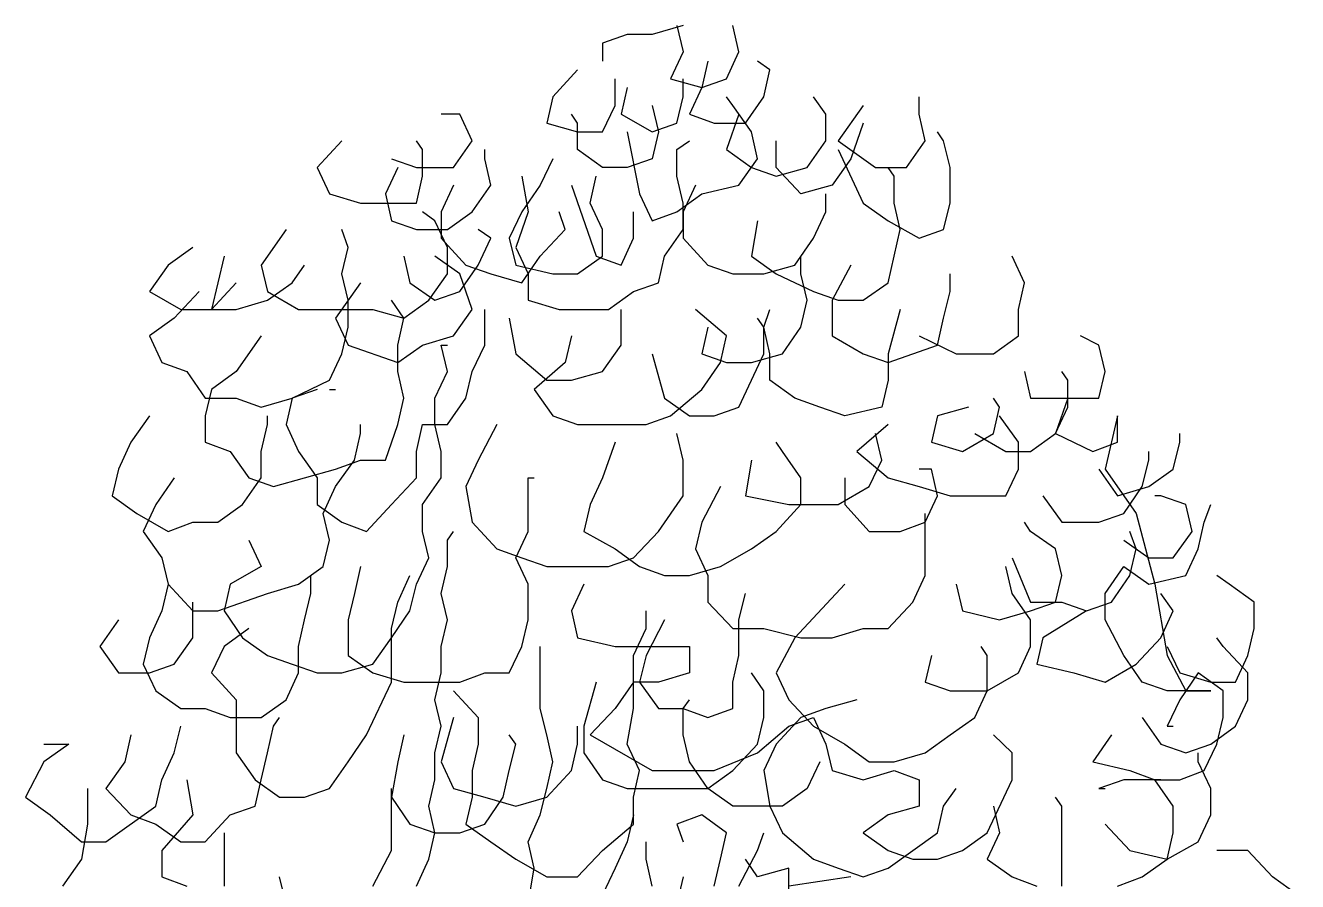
# Model space of a CAD drawing. Extents: x -5.4 to 5, y -0.1 to 16.9.
# Drawn here: x -4.69 to 4.47, y 10.75 to 16.92 of the extents above; entities that cross this region are included whole.
import ezdxf

# ---------------------------------------------------------------- set-up
doc = ezdxf.new("R2010")
doc.units = 0
doc.layers.get('0').update_dxf_attribs({"linetype": 'CONTINUOUS'})

msp = doc.modelspace()

# ---------------------------------------------------------------- linework, layer by layer
for p, q in [((0.0434, 16.9169), (-0.1796, 16.851)), ((-0.0002, 16.9169), (0.0434, 16.7264)), ((0.4459, 16.7264), (0.4023, 16.9169)), ((-0.3591, 16.851), (-0.536, 16.7887)), ((-0.536, 16.7887), (-0.536, 16.6605)), ((-0.1796, 16.851), (-0.3591, 16.851)), ((0.0434, 16.7264), (-0.0463, 16.5322)), ((0.3562, 16.5322), (0.4459, 16.7264)), ((-0.7154, 16.5982), (-0.8949, 16.404)), ((0.2228, 16.6605), (0.1793, 16.47)), ((0.6689, 16.5982), (0.5792, 16.6605)), ((0.6253, 16.404), (0.6689, 16.5982)), ((-0.4463, 16.3417), (-0.4463, 16.5322)), ((-0.0463, 16.5322), (0.1793, 16.47)), ((0.0434, 16.404), (0.0434, 16.5322)), ((0.1793, 16.47), (0.3562, 16.5322)), ((-0.8949, 16.404), (-0.9385, 16.2135)), ((-0.3591, 16.47), (-0.4027, 16.2795)), ((-0.0002, 16.2135), (0.0434, 16.404)), ((0.1793, 16.47), (0.0895, 16.2795)), ((0.4023, 16.3417), (0.3562, 16.404)), ((0.492, 16.2135), (0.6253, 16.404)), ((1.0714, 16.2795), (0.9817, 16.404)), ((1.7431, 16.2795), (1.7431, 16.404)), ((-0.536, 16.1512), (-0.4463, 16.3417)), ((-0.1796, 16.3417), (-0.1335, 16.1512)), ((0.5356, 16.1512), (0.4023, 16.3417)), ((1.3406, 16.3417), (1.1611, 16.0853)), ((-1.564, 16.2795), (-1.6973, 16.2795)), ((-1.4743, 16.0853), (-1.564, 16.2795)), ((-0.9385, 16.2135), (-0.7154, 16.1512)), ((-0.7154, 16.2135), (-0.759, 16.2795)), ((-0.7154, 16.023), (-0.7154, 16.2135)), ((-0.4027, 16.2795), (-0.1796, 16.1512)), ((-0.1796, 16.1512), (-0.0002, 16.2135)), ((0.0895, 16.2795), (0.2664, 16.2135)), ((0.2664, 16.2135), (0.492, 16.2135)), ((0.4459, 16.2795), (0.3562, 16.023)), ((1.0714, 16.0853), (1.0714, 16.2795)), ((1.3406, 16.2135), (1.2509, 15.9571)), ((1.7867, 16.0853), (1.7431, 16.2795)), ((-0.7154, 16.1512), (-0.536, 16.1512)), ((-0.3591, 16.1512), (-0.2694, 15.7043)), ((-0.1335, 16.1512), (-0.1796, 15.9571)), ((0.5792, 15.9571), (0.5356, 16.1512)), ((1.92, 16.0853), (1.8764, 16.1512)), ((-2.4126, 16.0853), (-2.592, 15.8948)), ((-1.8332, 16.023), (-1.8768, 16.0853)), ((-1.6102, 15.8948), (-1.4743, 16.0853)), ((-0.0002, 16.023), (0.0895, 16.0853)), ((0.7151, 15.8948), (0.7151, 16.0853)), ((0.9381, 15.8948), (1.0714, 16.0853)), ((1.1611, 16.0853), (1.4303, 15.8948)), ((1.6534, 15.8948), (1.7867, 16.0853)), ((1.9661, 15.8948), (1.92, 16.0853)), ((-2.0562, 15.9571), (-1.8768, 15.8948)), ((-1.8332, 15.8325), (-1.8332, 16.023)), ((-1.3846, 15.9571), (-1.3846, 16.023)), ((-1.341, 15.7666), (-1.3846, 15.9571)), ((-0.8949, 15.9571), (-0.9846, 15.7666)), ((-0.536, 15.8948), (-0.7154, 16.023)), ((-0.1796, 15.9571), (-0.3591, 15.8948)), ((-0.0002, 15.8325), (-0.0002, 16.023)), ((0.3562, 16.023), (0.5356, 15.8948)), ((0.4459, 15.7666), (0.5792, 15.9571)), ((1.2509, 15.9571), (1.1176, 15.7666)), ((1.1611, 16.023), (1.3406, 15.6383)), ((-2.592, 15.8948), (-2.5023, 15.7043)), ((-2.0101, 15.8948), (-2.0998, 15.7043)), ((-1.8768, 15.8948), (-1.6102, 15.8948)), ((-0.3591, 15.8948), (-0.536, 15.8948)), ((0.5356, 15.8948), (0.7151, 15.8325)), ((0.7151, 15.8325), (0.9381, 15.8948)), ((0.892, 15.7043), (0.7151, 15.8948)), ((1.4303, 15.8948), (1.6534, 15.8948)), ((1.5636, 15.8325), (1.52, 15.8948)), ((1.9661, 15.6383), (1.9661, 15.8948)), ((-1.8768, 15.6383), (-1.8332, 15.8325)), ((-1.6102, 15.7666), (-1.6973, 15.576)), ((-1.4743, 15.576), (-1.341, 15.7666)), ((-1.1179, 15.8325), (-1.0718, 15.576)), ((-0.9846, 15.7666), (-1.1179, 15.576)), ((-0.759, 15.7666), (-0.5821, 15.2573)), ((-0.6257, 15.6383), (-0.5821, 15.8325)), ((0.0434, 15.6383), (-0.0002, 15.8325)), ((0.1331, 15.7666), (0.0434, 15.576)), ((0.1793, 15.7043), (0.4459, 15.7666)), ((1.1176, 15.7666), (0.892, 15.7043)), ((1.5636, 15.6383), (1.5636, 15.8325)), ((-2.5023, 15.7043), (-2.2793, 15.6383)), ((-2.0998, 15.7043), (-2.0562, 15.5101)), ((-0.2694, 15.7043), (-0.1796, 15.5101)), ((-0.0002, 15.576), (0.1793, 15.7043)), ((1.0714, 15.576), (1.0714, 15.7043)), ((-2.2793, 15.6383), (-1.8768, 15.6383)), ((-1.7435, 15.5101), (-1.8332, 15.576)), ((-1.6973, 15.576), (-1.6973, 15.3855)), ((-1.6537, 15.4478), (-1.4743, 15.576)), ((-1.1179, 15.576), (-1.2077, 15.3855)), ((-1.0718, 15.576), (-1.1615, 15.3196)), ((-0.8052, 15.4478), (-0.8488, 15.576)), ((-0.536, 15.4478), (-0.6257, 15.6383)), ((-0.313, 15.3855), (-0.313, 15.576)), ((-0.1796, 15.5101), (-0.0002, 15.576)), ((0.0434, 15.4478), (0.0434, 15.6383)), ((0.0434, 15.576), (0.0434, 15.3855)), ((0.9817, 15.3855), (1.0714, 15.576)), ((1.3406, 15.6383), (1.52, 15.5101)), ((1.6072, 15.4478), (1.5636, 15.6383)), ((1.92, 15.4478), (1.9661, 15.6383)), ((-2.0562, 15.5101), (-1.8768, 15.4478)), ((-1.6537, 15.3196), (-1.7435, 15.5101)), ((0.5792, 15.5101), (0.5356, 15.2573)), ((1.52, 15.5101), (1.7431, 15.3855)), ((-2.8151, 15.4478), (-2.9945, 15.1914)), ((-2.369, 15.3196), (-2.4126, 15.4478)), ((-1.8768, 15.4478), (-1.6537, 15.4478)), ((-1.341, 15.3855), (-1.4307, 15.4478)), ((-0.9846, 15.2573), (-0.8052, 15.4478)), ((-0.536, 15.2573), (-0.536, 15.4478)), ((-0.0899, 15.2573), (0.0434, 15.4478)), ((1.5636, 15.2573), (1.6072, 15.4478)), ((1.7431, 15.3855), (1.92, 15.4478)), ((-3.4867, 15.3196), (-3.6636, 15.1914)), ((-2.4126, 15.1291), (-2.369, 15.3196)), ((-1.6973, 15.3855), (-1.5204, 15.1914)), ((-1.6537, 15.1291), (-1.6537, 15.3196)), ((-1.4307, 15.1914), (-1.341, 15.3855)), ((-1.2077, 15.3855), (-1.1615, 15.1914)), ((-1.1615, 15.3196), (-1.0718, 15.1291)), ((-0.4027, 15.1914), (-0.313, 15.3855)), ((0.0434, 15.3855), (0.2228, 15.1914)), ((0.8484, 15.1914), (0.9817, 15.3855)), ((-3.2611, 15.2573), (-3.3073, 15.0631)), ((-1.9665, 15.2573), (-1.9229, 15.0631)), ((-1.564, 15.1291), (-1.7435, 15.2573)), ((-1.1179, 15.0631), (-0.9846, 15.2573)), ((-0.7154, 15.1291), (-0.536, 15.2573)), ((-0.5821, 15.2573), (-0.4027, 15.1914)), ((-0.1335, 15.0631), (-0.0899, 15.2573)), ((0.5356, 15.2573), (0.7151, 15.1291)), ((0.892, 15.1291), (0.892, 15.2573)), ((1.52, 15.0631), (1.5636, 15.2573)), ((2.5019, 15.0631), (2.4122, 15.2573)), ((-3.6636, 15.1914), (-3.7995, 15.0009)), ((-2.9945, 15.1914), (-2.9484, 15.0009)), ((-2.7715, 15.0631), (-2.6817, 15.1914)), ((-2.369, 14.9386), (-2.4126, 15.1291)), ((-1.787, 14.9386), (-1.6537, 15.1291)), ((-1.564, 15.0009), (-1.4307, 15.1914)), ((-1.4743, 14.8726), (-1.564, 15.1291)), ((-1.5204, 15.1914), (-1.341, 15.1291)), ((-1.341, 15.1291), (-1.1179, 15.0631)), ((-1.1615, 15.1914), (-0.8949, 15.1291)), ((-1.0718, 15.1291), (-1.0718, 14.9386)), ((-0.8949, 15.1291), (-0.7154, 15.1291)), ((0.2228, 15.1914), (0.4023, 15.1291)), ((0.4023, 15.1291), (0.6253, 15.1291)), ((0.6253, 15.1291), (0.8484, 15.1914)), ((0.7151, 15.1291), (0.9817, 15.0009)), ((0.9381, 14.9386), (0.892, 15.1291)), ((1.2509, 15.1914), (1.1176, 14.9386)), ((1.9661, 15.0009), (1.9661, 15.1291)), ((-3.3073, 15.0631), (-3.3509, 14.8726)), ((-3.3509, 14.8726), (-3.174, 15.0631)), ((-2.9484, 14.9386), (-2.7715, 15.0631)), ((-2.2793, 15.0631), (-2.4587, 14.8104)), ((-1.9229, 15.0631), (-1.7435, 14.9386)), ((-0.313, 15.0009), (-0.1335, 15.0631)), ((1.3406, 14.9386), (1.52, 15.0631)), ((2.4583, 14.8726), (2.5019, 15.0631)), ((-3.7995, 15.0009), (-3.5739, 14.8726)), ((-3.4406, 15.0009), (-3.62, 14.8104)), ((-3.174, 14.8726), (-2.9484, 14.9386)), ((-2.9484, 15.0009), (-2.7253, 14.8726)), ((-2.369, 14.7444), (-2.369, 14.9386)), ((-1.9665, 14.8104), (-2.0562, 14.9386)), ((-1.9665, 14.8104), (-1.787, 14.9386)), ((-1.7435, 14.9386), (-1.564, 15.0009)), ((-1.0718, 14.9386), (-0.8488, 14.8726)), ((-0.4924, 14.8726), (-0.313, 15.0009)), ((0.892, 14.7444), (0.9381, 14.9386)), ((0.9817, 15.0009), (1.1611, 14.9386)), ((1.1176, 14.9386), (1.1176, 14.6821)), ((1.1611, 14.9386), (1.3406, 14.9386)), ((1.92, 14.8104), (1.9661, 15.0009)), ((-3.5739, 14.8726), (-3.3509, 14.8726)), ((-3.3509, 14.8726), (-3.174, 14.8726)), ((-2.7253, 14.8726), (-2.1895, 14.8726)), ((-2.1895, 14.8726), (-1.9665, 14.8104)), ((-1.6102, 14.6821), (-1.4743, 14.8726)), ((-1.3846, 14.6162), (-1.3846, 14.8726)), ((-0.8488, 14.8726), (-0.4924, 14.8726)), ((-0.4027, 14.6162), (-0.4027, 14.8726)), ((0.3562, 14.6821), (0.1331, 14.8726)), ((0.6253, 14.7444), (0.6689, 14.8726)), ((1.6072, 14.8726), (1.52, 14.5539)), ((2.4583, 14.6821), (2.4583, 14.8726)), ((-3.62, 14.8104), (-3.7995, 14.6821)), ((-2.4587, 14.8104), (-2.369, 14.6162)), ((-2.0101, 14.6162), (-1.9665, 14.8104)), ((-1.2077, 14.8104), (-1.1615, 14.5539)), ((0.6253, 14.7444), (0.5792, 14.8104)), ((1.8764, 14.6162), (1.92, 14.8104)), ((-3.7995, 14.6821), (-3.7098, 14.4916)), ((-2.9945, 14.6821), (-3.174, 14.4257)), ((-2.4126, 14.5539), (-2.369, 14.7444)), ((-1.8332, 14.6162), (-1.6102, 14.6821)), ((-0.759, 14.6821), (-0.8052, 14.4916)), ((0.2228, 14.7444), (0.1793, 14.5539)), ((0.3126, 14.4916), (0.3562, 14.6821)), ((0.6253, 14.5539), (0.6253, 14.7444)), ((0.6689, 14.5539), (0.6253, 14.7444)), ((0.7586, 14.5539), (0.892, 14.7444)), ((1.1176, 14.6821), (1.3406, 14.5539)), ((1.7431, 14.6821), (2.0097, 14.5539)), ((2.2789, 14.5539), (2.4583, 14.6821)), ((3.0377, 14.6162), (2.9044, 14.6821)), ((-2.369, 14.6162), (-2.0101, 14.4916)), ((-2.0101, 14.4916), (-1.8332, 14.6162)), ((-2.0101, 14.4257), (-2.0101, 14.6162)), ((-1.6973, 14.6162), (-1.6537, 14.6162)), ((-1.6537, 14.4257), (-1.6973, 14.6162)), ((-1.4743, 14.4257), (-1.3846, 14.6162)), ((-0.536, 14.4257), (-0.4027, 14.6162)), ((1.6969, 14.5539), (1.8764, 14.6162)), ((3.0839, 14.4257), (3.0377, 14.6162)), ((-3.7098, 14.4916), (-3.5303, 14.4257)), ((-2.5023, 14.3634), (-2.4126, 14.5539)), ((-1.1615, 14.5539), (-0.9385, 14.3634)), ((-0.8052, 14.4916), (-1.0282, 14.2975)), ((-0.1796, 14.5539), (-0.0899, 14.2352)), ((0.1793, 14.5539), (0.3562, 14.4916)), ((0.1793, 14.2975), (0.3126, 14.4916)), ((0.3562, 14.4916), (0.5356, 14.4916)), ((0.5356, 14.3634), (0.6253, 14.5539)), ((0.5356, 14.4916), (0.7586, 14.5539)), ((0.6689, 14.3634), (0.6689, 14.5539)), ((1.3406, 14.5539), (1.52, 14.4916)), ((1.52, 14.5539), (1.52, 14.3634)), ((1.52, 14.4916), (1.6969, 14.5539)), ((2.0097, 14.5539), (2.2789, 14.5539)), ((-3.5303, 14.4257), (-3.397, 14.2352)), ((-3.174, 14.4257), (-3.3509, 14.2975)), ((-1.9665, 14.2352), (-2.0101, 14.4257)), ((-1.7435, 14.2352), (-1.6537, 14.4257)), ((-1.5204, 14.2352), (-1.4743, 14.4257)), ((-0.759, 14.3634), (-0.536, 14.4257)), ((2.5019, 14.4257), (2.5455, 14.2352)), ((2.8147, 14.3634), (2.7711, 14.4257)), ((3.0377, 14.2352), (3.0839, 14.4257)), ((-3.3509, 14.2975), (-3.397, 14.107)), ((-2.7715, 14.2352), (-2.5023, 14.3634)), ((-2.592, 14.2975), (-2.7715, 14.2352)), ((-2.5023, 14.2975), (-2.4587, 14.2975)), ((-1.0282, 14.2975), (-0.8949, 14.107)), ((-0.9385, 14.3634), (-0.759, 14.3634)), ((-0.0463, 14.107), (0.1793, 14.2975)), ((0.4459, 14.1692), (0.5356, 14.3634)), ((0.8484, 14.2352), (0.6689, 14.3634)), ((1.52, 14.3634), (1.4739, 14.1692)), ((2.8147, 14.1692), (2.8147, 14.3634)), ((-3.397, 14.2352), (-3.174, 14.2352)), ((-3.174, 14.2352), (-2.9945, 14.1692)), ((-2.9945, 14.1692), (-2.7715, 14.2352)), ((-2.7715, 14.2352), (-2.8151, 14.0447)), ((-2.0101, 14.0447), (-1.9665, 14.2352)), ((-1.7435, 14.0447), (-1.7435, 14.2352)), ((-1.6537, 14.0447), (-1.5204, 14.2352)), ((-0.0899, 14.2352), (0.0895, 14.107)), ((1.0278, 14.1692), (0.8484, 14.2352)), ((2.3225, 14.1692), (2.2789, 14.2352)), ((2.5455, 14.2352), (3.0377, 14.2352)), ((2.8147, 14.2352), (2.725, 13.9787)), ((-3.7995, 14.107), (-3.9328, 13.9164)), ((-3.397, 14.107), (-3.397, 13.9164)), ((-2.9484, 14.0447), (-2.9484, 14.107)), ((-0.8949, 14.107), (-0.7154, 14.0447)), ((-0.2232, 14.0447), (-0.0463, 14.107)), ((0.0895, 14.107), (0.2664, 14.107)), ((0.2664, 14.107), (0.4459, 14.1692)), ((1.2073, 14.107), (1.0278, 14.1692)), ((1.4739, 14.1692), (1.2073, 14.107)), ((1.8764, 14.107), (1.8328, 13.9164)), ((2.0994, 14.1692), (1.8764, 14.107)), ((2.2789, 13.9787), (2.3225, 14.1692)), ((2.4583, 13.9164), (2.3225, 14.107)), ((2.725, 13.9787), (2.8147, 14.1692)), ((3.171, 14.107), (3.0839, 13.7223)), ((3.171, 13.9164), (3.171, 14.107)), ((-2.9945, 13.8505), (-2.9484, 14.0447)), ((-2.8151, 14.0447), (-2.7253, 13.8505)), ((-2.2793, 13.9787), (-2.2793, 14.0447)), ((-2.0998, 13.7882), (-2.0101, 14.0447)), ((-1.8768, 13.8505), (-1.8332, 14.0447)), ((-1.8332, 14.0447), (-1.6537, 14.0447)), ((-1.6973, 13.8505), (-1.7435, 14.0447)), ((-1.2974, 14.0447), (-1.4307, 13.7882)), ((-0.7154, 14.0447), (-0.2232, 14.0447)), ((1.52, 14.0447), (1.2944, 13.8505)), ((-2.3228, 13.7882), (-2.2793, 13.9787)), ((0.0434, 13.7882), (-0.0002, 13.9787)), ((1.4739, 13.7882), (1.4303, 13.9787)), ((2.0558, 13.8505), (2.2789, 13.9787)), ((2.1456, 13.9787), (2.3686, 13.8505)), ((2.5455, 13.8505), (2.725, 13.9787)), ((2.725, 13.9787), (2.9941, 13.8505)), ((3.6197, 13.9164), (3.6197, 13.9787)), ((-3.9328, 13.9164), (-4.0225, 13.7223)), ((-3.397, 13.9164), (-3.2175, 13.8505)), ((-3.2175, 13.8505), (-3.0842, 13.66)), ((-2.9945, 13.66), (-2.9945, 13.8505)), ((-2.7253, 13.8505), (-2.592, 13.66)), ((-1.8768, 13.66), (-1.8768, 13.8505)), ((-1.6973, 13.66), (-1.6973, 13.8505)), ((-0.4463, 13.9164), (-0.536, 13.66)), ((0.7586, 13.8505), (0.7151, 13.9164)), ((0.892, 13.66), (0.7586, 13.8505)), ((1.2944, 13.8505), (1.52, 13.66)), ((1.8328, 13.9164), (2.0558, 13.8505)), ((2.3686, 13.8505), (2.5455, 13.8505)), ((2.4583, 13.7223), (2.4583, 13.9164)), ((2.9941, 13.8505), (3.171, 13.9164)), ((3.3966, 13.7882), (3.3966, 13.8505)), ((3.5735, 13.7223), (3.6197, 13.9164)), ((-2.4587, 13.7223), (-2.2793, 13.7882)), ((-2.4587, 13.5977), (-2.3228, 13.7882)), ((-2.2793, 13.7882), (-2.0998, 13.7882)), ((-1.4307, 13.7882), (-1.5204, 13.5977)), ((0.0434, 13.5318), (0.0434, 13.7882)), ((0.5356, 13.7882), (0.492, 13.5318)), ((1.3842, 13.5977), (1.4739, 13.7882)), ((3.3505, 13.5977), (3.3966, 13.7882)), ((-4.0225, 13.7223), (-4.0661, 13.5318)), ((-3.62, 13.66), (-3.7533, 13.4695)), ((-3.1278, 13.4695), (-2.9945, 13.66)), ((-3.0842, 13.66), (-2.9048, 13.5977)), ((-2.9048, 13.5977), (-2.4587, 13.7223)), ((-2.592, 13.66), (-2.592, 13.4695)), ((-2.0562, 13.4695), (-1.8768, 13.66)), ((-1.8332, 13.4695), (-1.6973, 13.66)), ((-1.0718, 13.66), (-1.0282, 13.66)), ((-1.0718, 13.2753), (-1.0718, 13.66)), ((-0.536, 13.66), (-0.6257, 13.4695)), ((0.892, 13.4695), (0.892, 13.66)), ((1.2073, 13.66), (1.2073, 13.4695)), ((1.52, 13.66), (1.7431, 13.5977)), ((1.8328, 13.7223), (1.7431, 13.7223)), ((1.8764, 13.5318), (1.8328, 13.7223)), ((2.3686, 13.5318), (2.4583, 13.7223)), ((3.0377, 13.7223), (3.171, 13.5318)), ((3.0839, 13.7223), (3.3069, 13.4035)), ((3.3966, 13.5977), (3.5735, 13.7223)), ((-2.5484, 13.4035), (-2.4587, 13.5977)), ((-1.5204, 13.5977), (-1.4743, 13.3413)), ((0.3126, 13.5977), (0.1793, 13.3413)), ((1.1611, 13.4695), (1.3842, 13.5977)), ((1.7431, 13.5977), (1.9661, 13.5318)), ((3.171, 13.5318), (3.3966, 13.5977)), ((3.2172, 13.4035), (3.3505, 13.5977)), ((-4.0661, 13.5318), (-3.8892, 13.4035)), ((-3.7533, 13.4695), (-3.8431, 13.2753)), ((-3.3073, 13.3413), (-3.1278, 13.4695)), ((-2.592, 13.4695), (-2.4126, 13.3413)), ((-2.2357, 13.2753), (-2.0562, 13.4695)), ((-1.8332, 13.2753), (-1.8332, 13.4695)), ((-0.6257, 13.4695), (-0.6719, 13.2753)), ((-0.1335, 13.2753), (0.0434, 13.5318)), ((0.492, 13.5318), (0.8048, 13.4695)), ((0.7151, 13.2753), (0.892, 13.4695)), ((0.8048, 13.4695), (1.1611, 13.4695)), ((1.2073, 13.4695), (1.3842, 13.2753)), ((1.7867, 13.3413), (1.8764, 13.5318)), ((1.9661, 13.5318), (2.3686, 13.5318)), ((2.6352, 13.5318), (2.7711, 13.3413)), ((3.4838, 13.5318), (3.4402, 13.5318)), ((3.6632, 13.4695), (3.4838, 13.5318)), ((3.7094, 13.2753), (3.6632, 13.4695)), ((3.7966, 13.3413), (3.8427, 13.4695)), ((-3.8892, 13.4035), (-3.6636, 13.2753)), ((-2.5023, 13.213), (-2.5484, 13.4035)), ((1.7867, 12.9566), (1.7867, 13.4035)), ((3.0377, 13.3413), (3.2172, 13.4035)), ((3.3069, 13.4035), (3.4402, 12.8943)), ((-3.6636, 13.2753), (-3.4867, 13.3413)), ((-3.4867, 13.3413), (-3.3073, 13.3413)), ((-2.4126, 13.3413), (-2.2357, 13.2753)), ((-1.4743, 13.3413), (-1.2974, 13.1508)), ((0.1793, 13.3413), (0.1331, 13.1508)), ((1.6072, 13.2753), (1.7867, 13.3413)), ((2.5455, 13.2753), (2.5019, 13.3413)), ((2.7711, 13.3413), (3.0377, 13.3413)), ((3.753, 13.1508), (3.7966, 13.3413)), ((-3.8431, 13.2753), (-3.7098, 13.0848)), ((-3.0842, 13.213), (-2.9945, 13.0225)), ((-2.5484, 13.0225), (-2.5023, 13.213)), ((-1.787, 13.0848), (-1.8332, 13.2753)), ((-1.6537, 13.213), (-1.6102, 13.2753)), ((-1.6537, 13.0225), (-1.6537, 13.213)), ((-1.1615, 13.0848), (-1.0718, 13.2753)), ((-0.6719, 13.2753), (-0.4463, 13.1508)), ((-0.313, 13.0848), (-0.1335, 13.2753)), ((0.5356, 13.1508), (0.7151, 13.2753)), ((1.3842, 13.2753), (1.6072, 13.2753)), ((2.725, 13.1508), (2.5455, 13.2753)), ((3.2172, 13.213), (3.3966, 13.0848)), ((3.3069, 13.1508), (3.2608, 13.2753)), ((3.5735, 13.0848), (3.7094, 13.2753)), ((-1.2974, 13.1508), (-1.1179, 13.0848)), ((-0.4463, 13.1508), (-0.2694, 13.0225)), ((0.1331, 13.1508), (0.2228, 12.9566)), ((0.3126, 13.0225), (0.5356, 13.1508)), ((2.7711, 12.9566), (2.725, 13.1508)), ((3.2608, 12.9566), (3.3069, 13.1508)), ((3.6632, 12.9566), (3.753, 13.1508)), ((-3.7098, 13.0848), (-3.6636, 12.8943)), ((-2.9945, 13.0225), (-3.2175, 12.8943)), ((-2.7253, 12.8943), (-2.5484, 13.0225)), ((-2.2793, 13.0225), (-2.3228, 12.8284)), ((-1.8768, 12.8943), (-1.787, 13.0848)), ((-1.6973, 12.8284), (-1.6537, 13.0225)), ((-1.0718, 12.8943), (-1.1615, 13.0848)), ((-1.1179, 13.0848), (-0.9385, 13.0225)), ((-0.9385, 13.0225), (-0.4924, 13.0225)), ((-0.4924, 13.0225), (-0.313, 13.0848)), ((-0.2694, 13.0225), (-0.0899, 12.9566)), ((0.0895, 12.9566), (0.3126, 13.0225)), ((2.4122, 12.8284), (2.3686, 13.0225)), ((2.4122, 13.0848), (2.5455, 12.7661)), ((3.0839, 12.8284), (3.2172, 13.0225)), ((3.2172, 13.0225), (3.3966, 12.8943)), ((3.3966, 13.0848), (3.5735, 13.0848)), ((-2.6356, 12.8284), (-2.6356, 12.9566)), ((-2.0101, 12.7661), (-1.9229, 12.9566)), ((-0.0899, 12.9566), (0.0895, 12.9566)), ((0.2228, 12.9566), (0.2228, 12.7661)), ((1.6969, 12.7661), (1.7867, 12.9566)), ((2.725, 12.7661), (2.7711, 12.9566)), ((3.1274, 12.7661), (3.2608, 12.9566)), ((3.3966, 12.8943), (3.6632, 12.9566)), ((3.976, 12.8943), (3.8863, 12.9566)), ((-3.6636, 12.8943), (-3.7098, 12.7038)), ((-3.6636, 12.8943), (-3.4867, 12.7038)), ((-3.3073, 12.7038), (-2.9484, 12.8284)), ((-3.2175, 12.8943), (-3.2611, 12.7038)), ((-2.9484, 12.8284), (-2.7253, 12.8943)), ((-2.6817, 12.6379), (-2.6356, 12.8284)), ((-2.3228, 12.8284), (-2.369, 12.6379)), ((-1.9229, 12.7038), (-1.8768, 12.8943)), ((-1.6537, 12.6379), (-1.6973, 12.8284)), ((-1.0718, 12.6379), (-1.0718, 12.8943)), ((-0.6719, 12.8943), (-0.759, 12.7038)), ((0.4459, 12.6379), (0.492, 12.8284)), ((1.2073, 12.8943), (0.8484, 12.5096)), ((2.0097, 12.8943), (2.0558, 12.7038)), ((2.5455, 12.6379), (2.4122, 12.8284)), ((3.0839, 12.6379), (3.0839, 12.8284)), ((3.4402, 12.8943), (3.5299, 12.3814)), ((3.5735, 12.7038), (3.4838, 12.8284)), ((4.1555, 12.7661), (3.976, 12.8943)), ((-3.4867, 12.5096), (-3.4867, 12.7661)), ((-2.0562, 12.5756), (-2.0101, 12.7661)), ((0.2228, 12.7661), (0.4023, 12.5756)), ((1.52, 12.5756), (1.6969, 12.7661)), ((2.5455, 12.7661), (2.7711, 12.7661)), ((2.5455, 12.7038), (2.725, 12.7661)), ((2.7711, 12.7661), (2.948, 12.7038)), ((2.948, 12.7038), (3.1274, 12.7661)), ((4.1555, 12.5756), (4.1555, 12.7661)), ((-3.7098, 12.7038), (-3.7995, 12.5096)), ((-3.4867, 12.7038), (-3.3073, 12.7038)), ((-3.2611, 12.7038), (-3.1278, 12.5096)), ((-2.0562, 12.5096), (-1.9229, 12.7038)), ((-0.759, 12.7038), (-0.7154, 12.5096)), ((-0.2232, 12.5756), (-0.2232, 12.7038)), ((2.0558, 12.7038), (2.3225, 12.6379)), ((2.3225, 12.6379), (2.5455, 12.7038)), ((2.948, 12.7038), (2.6352, 12.5096)), ((3.4838, 12.5096), (3.5735, 12.7038)), ((-4.0225, 12.6379), (-4.1558, 12.4473)), ((-3.0842, 12.5756), (-3.2611, 12.4473)), ((-2.7253, 12.4473), (-2.6817, 12.6379)), ((-2.369, 12.6379), (-2.369, 12.3814)), ((-2.0562, 12.1909), (-2.0562, 12.5756)), ((-1.6973, 12.4473), (-1.6537, 12.6379)), ((-1.1179, 12.4473), (-1.0718, 12.6379)), ((-0.313, 12.3814), (-0.2232, 12.5756)), ((-0.0899, 12.6379), (-0.2232, 12.3814)), ((0.4023, 12.5756), (0.6253, 12.5756)), ((0.4459, 12.3814), (0.4459, 12.6379)), ((0.6253, 12.5756), (0.892, 12.5096)), ((1.1176, 12.5096), (1.3406, 12.5756)), ((1.3406, 12.5756), (1.52, 12.5756)), ((2.5455, 12.4473), (2.5455, 12.6379)), ((3.2172, 12.3814), (3.0839, 12.6379)), ((4.1093, 12.3814), (4.1555, 12.5756)), ((-3.7995, 12.5096), (-3.8431, 12.3191)), ((-3.62, 12.3191), (-3.4867, 12.5096)), ((-3.1278, 12.5096), (-2.9484, 12.3814)), ((-2.1895, 12.3191), (-2.0562, 12.5096)), ((-0.7154, 12.5096), (-0.4463, 12.4473)), ((0.8484, 12.5096), (0.7151, 12.2568)), ((0.892, 12.5096), (1.1176, 12.5096)), ((2.6352, 12.5096), (2.5916, 12.3191)), ((3.3069, 12.3191), (3.4838, 12.5096)), ((3.9324, 12.4473), (3.8863, 12.5096)), ((-4.1558, 12.4473), (-4.0225, 12.2568)), ((-3.2611, 12.4473), (-3.3509, 12.2568)), ((-2.9484, 12.3814), (-2.7715, 12.3191)), ((-2.7253, 12.2568), (-2.7253, 12.4473)), ((-2.369, 12.3814), (-2.1895, 12.2568)), ((-1.6973, 12.2568), (-1.6973, 12.4473)), ((-1.2077, 12.2568), (-1.1179, 12.4473)), ((-0.9846, 12.0004), (-0.9846, 12.4473)), ((-0.4463, 12.4473), (0.0895, 12.4473)), ((-0.313, 12.0004), (-0.313, 12.3814)), ((-0.2232, 12.3814), (-0.2694, 12.1909)), ((0.0895, 12.4473), (0.0895, 12.2568)), ((0.4023, 12.1909), (0.4459, 12.3814)), ((1.8328, 12.3814), (1.7867, 12.1909)), ((2.2327, 12.3814), (2.1892, 12.4473)), ((2.2327, 12.1286), (2.2327, 12.3814)), ((2.4583, 12.2568), (2.5455, 12.4473)), ((3.3505, 12.1909), (3.2172, 12.3814)), ((3.5299, 12.4473), (3.6197, 12.2568)), ((3.5299, 12.3814), (3.6632, 12.1286)), ((4.1093, 12.2568), (3.9324, 12.4473)), ((4.0222, 12.1909), (4.1093, 12.3814)), ((-3.8431, 12.3191), (-3.7533, 12.1286)), ((-3.7995, 12.2568), (-3.62, 12.3191)), ((-2.7715, 12.3191), (-2.592, 12.2568)), ((-2.4126, 12.2568), (-2.1895, 12.3191)), ((2.5916, 12.3191), (2.8583, 12.2568)), ((3.0839, 12.1909), (3.3069, 12.3191)), ((-4.0225, 12.2568), (-3.7995, 12.2568)), ((-3.3509, 12.2568), (-3.174, 12.0627)), ((-2.8151, 12.0627), (-2.7253, 12.2568)), ((-2.592, 12.2568), (-2.4126, 12.2568)), ((-2.2357, 11.8099), (-2.0562, 12.1909)), ((-2.1895, 12.2568), (-1.9665, 12.1909)), ((-1.9665, 12.1909), (-1.564, 12.1909)), ((-1.7435, 12.0627), (-1.6973, 12.2568)), ((-1.564, 12.1909), (-1.3846, 12.2568)), ((-1.3846, 12.2568), (-1.2077, 12.2568)), ((-0.5821, 12.1909), (-0.6719, 11.8722)), ((-0.313, 12.1909), (-0.4463, 12.0004)), ((-0.1335, 12.1909), (-0.313, 12.1909)), ((-0.2694, 12.1909), (-0.1335, 12.0004)), ((0.0895, 12.2568), (-0.1335, 12.1909)), ((0.4023, 12.0004), (0.4023, 12.1909)), ((0.6253, 12.1286), (0.5356, 12.2568)), ((0.7151, 12.2568), (0.8048, 12.0627)), ((1.7867, 12.1909), (1.9661, 12.1286)), ((2.2327, 12.1286), (2.4583, 12.2568)), ((2.8583, 12.2568), (3.0839, 12.1909)), ((3.5299, 12.1286), (3.3505, 12.1909)), ((3.6197, 12.2568), (3.8427, 12.1909)), ((3.753, 12.2568), (3.6197, 12.0627)), ((3.9324, 12.1286), (3.753, 12.2568)), ((3.8427, 12.1909), (4.0222, 12.1909)), ((4.1093, 12.0627), (4.1093, 12.2568)), ((-3.7533, 12.1286), (-3.5739, 12.0004)), ((-1.6102, 12.1286), (-1.4307, 11.9344)), ((0.6253, 11.9344), (0.6253, 12.1286)), ((1.9661, 12.1286), (2.2327, 12.1286)), ((2.1456, 11.9344), (2.2327, 12.1286)), ((3.8427, 12.1286), (3.5299, 12.1286)), ((3.6632, 12.1286), (3.8427, 12.1286)), ((3.9324, 11.9344), (3.9324, 12.1286)), ((-3.5739, 12.0004), (-3.397, 12.0004)), ((-3.397, 12.0004), (-3.2175, 11.9344)), ((-3.174, 12.0627), (-3.174, 11.6817)), ((-2.9945, 11.9344), (-2.8151, 12.0627)), ((-1.6973, 11.8722), (-1.7435, 12.0627)), ((-0.9385, 11.8099), (-0.9846, 12.0004)), ((-0.4463, 12.0004), (-0.6257, 11.8099)), ((-0.3591, 11.7439), (-0.313, 12.0004)), ((-0.1335, 12.0004), (0.0434, 12.0004)), ((0.0434, 12.0004), (0.0895, 12.0627)), ((0.0434, 12.0004), (0.2228, 11.9344)), ((0.0434, 11.8099), (0.0434, 12.0004)), ((0.2228, 11.9344), (0.4023, 12.0004)), ((0.8048, 12.0627), (0.9817, 11.8722)), ((1.0714, 12.0004), (0.892, 11.9344)), ((1.2944, 12.0627), (1.0714, 12.0004)), ((3.6197, 12.0627), (3.5299, 11.8722)), ((4.0222, 11.8722), (4.1093, 12.0627)), ((-3.2175, 11.9344), (-2.9945, 11.9344)), ((-2.9048, 11.8722), (-2.8612, 11.9344)), ((-1.6102, 11.9344), (-1.6973, 11.6157)), ((-1.4307, 11.9344), (-1.4307, 11.7439)), ((0.5792, 11.7439), (0.6253, 11.9344)), ((0.892, 11.9344), (0.7151, 11.7439)), ((0.8048, 11.8722), (0.9817, 11.9344)), ((0.9817, 11.9344), (1.0714, 11.7439)), ((1.9661, 11.8099), (2.1456, 11.9344)), ((3.3505, 11.9344), (3.4838, 11.7439)), ((3.8863, 11.7439), (3.9324, 11.9344)), ((-3.62, 11.6817), (-3.5739, 11.8722)), ((-2.9484, 11.6817), (-2.9048, 11.8722)), ((-1.7435, 11.6817), (-1.6973, 11.8722)), ((-0.7154, 11.7439), (-0.7154, 11.8722)), ((-0.6719, 11.8722), (-0.6719, 11.6817)), ((0.5792, 11.6817), (0.8048, 11.8722)), ((0.9817, 11.8722), (1.2073, 11.7439)), ((3.5299, 11.8722), (3.5735, 11.8722)), ((3.8427, 11.7439), (4.0222, 11.8722)), ((-4.3789, 11.7439), (-4.5583, 11.6157)), ((-4.5583, 11.7439), (-4.3789, 11.7439)), ((-3.9328, 11.8099), (-3.9764, 11.6157)), ((-2.369, 11.6157), (-2.2357, 11.8099)), ((-1.9665, 11.8099), (-2.0101, 11.6157)), ((-1.4307, 11.7439), (-1.4743, 11.5534)), ((-1.1615, 11.7439), (-1.2077, 11.8099)), ((-1.2077, 11.5534), (-1.1615, 11.7439)), ((-0.8949, 11.6157), (-0.9385, 11.8099)), ((-0.759, 11.5534), (-0.7154, 11.7439)), ((-0.6257, 11.8099), (-0.1796, 11.5534)), ((-0.2694, 11.5534), (-0.3591, 11.7439)), ((0.0895, 11.6157), (0.0434, 11.8099)), ((0.4023, 11.5534), (0.5792, 11.7439)), ((0.7151, 11.7439), (0.6253, 11.5534)), ((1.0714, 11.7439), (1.1176, 11.5534)), ((1.2073, 11.7439), (1.3842, 11.6157)), ((1.7867, 11.6817), (1.9661, 11.8099)), ((2.4122, 11.6817), (2.2789, 11.8099)), ((3.1274, 11.8099), (2.9941, 11.6157)), ((3.4838, 11.7439), (3.6632, 11.6817)), ((3.6632, 11.6817), (3.8427, 11.7439)), ((3.7966, 11.5534), (3.8863, 11.7439)), ((-3.7098, 11.4875), (-3.62, 11.6817)), ((-3.174, 11.6817), (-3.0381, 11.4875)), ((-2.9945, 11.4875), (-2.9484, 11.6817)), ((-1.7435, 11.4875), (-1.7435, 11.6817)), ((-0.6719, 11.6817), (-0.536, 11.4875)), ((0.2664, 11.5534), (0.5792, 11.6817)), ((1.5636, 11.6157), (1.7867, 11.6817)), ((2.4122, 11.4875), (2.4122, 11.6817)), ((3.753, 11.6157), (3.753, 11.6817)), ((-4.5583, 11.6157), (-4.6916, 11.3629)), ((-3.9764, 11.6157), (-4.1123, 11.4252)), ((-2.5023, 11.4252), (-2.369, 11.6157)), ((-2.0101, 11.6157), (-2.0562, 11.3629)), ((-1.6973, 11.6157), (-1.6102, 11.4252)), ((-1.4743, 11.5534), (-1.4743, 11.3629)), ((-1.2512, 11.3629), (-1.2077, 11.5534)), ((-0.9385, 11.4252), (-0.8949, 11.6157)), ((-0.9385, 11.3629), (-0.759, 11.5534)), ((-0.313, 11.3629), (-0.2694, 11.5534)), ((-0.1796, 11.5534), (0.2664, 11.5534)), ((0.2228, 11.4252), (0.0895, 11.6157)), ((0.2228, 11.4252), (0.4023, 11.5534)), ((0.6253, 11.5534), (0.6689, 11.297)), ((1.0278, 11.6157), (0.9381, 11.4252)), ((1.1176, 11.5534), (1.3406, 11.4875)), ((1.3406, 11.4875), (1.5636, 11.5534)), ((1.3842, 11.6157), (1.5636, 11.6157)), ((1.5636, 11.5534), (1.7431, 11.4875)), ((2.9941, 11.6157), (3.2608, 11.5534)), ((3.2608, 11.5534), (3.4402, 11.4875)), ((3.6197, 11.4875), (3.7966, 11.5534)), ((3.8427, 11.4252), (3.753, 11.6157)), ((-3.7533, 11.297), (-3.7098, 11.4875)), ((-3.5303, 11.4875), (-3.4867, 11.2347)), ((-3.0381, 11.297), (-2.9945, 11.4875)), ((-3.0381, 11.4875), (-2.8612, 11.3629)), ((-1.787, 11.297), (-1.7435, 11.4875)), ((-0.536, 11.4875), (-0.3591, 11.4252)), ((1.7431, 11.4875), (1.7431, 11.297)), ((2.2327, 11.1065), (2.4122, 11.4875)), ((3.2172, 11.4875), (3.0377, 11.4252)), ((3.4838, 11.4875), (3.2172, 11.4875)), ((3.4402, 11.4875), (3.6197, 11.4875)), ((3.4402, 11.4875), (3.4838, 11.4875)), ((3.5735, 11.297), (3.4402, 11.4875)), ((-4.6916, 11.3629), (-4.5147, 11.2347)), ((-4.2456, 11.4252), (-4.2456, 11.1688)), ((-4.1123, 11.4252), (-3.9328, 11.2347)), ((-2.8612, 11.3629), (-2.6817, 11.3629)), ((-2.6817, 11.3629), (-2.5023, 11.4252)), ((-2.0562, 10.9783), (-2.0562, 11.4252)), ((-2.0562, 11.3629), (-1.9229, 11.1688)), ((-1.6102, 11.4252), (-1.3846, 11.3629)), ((-1.4743, 11.3629), (-1.5204, 11.1688)), ((-1.3846, 11.3629), (-1.1615, 11.297)), ((-1.3846, 11.1688), (-1.2512, 11.3629)), ((-1.1615, 11.297), (-0.9385, 11.3629)), ((-0.9846, 11.2347), (-0.9385, 11.4252)), ((-0.3591, 11.4252), (0.2228, 11.4252)), ((-0.313, 11.1688), (-0.313, 11.3629)), ((0.4023, 11.297), (0.2228, 11.4252)), ((0.9381, 11.4252), (0.7586, 11.297)), ((1.92, 11.297), (2.0097, 11.4252)), ((2.7711, 11.297), (2.725, 11.3629)), ((3.0377, 11.4252), (3.0839, 11.4252)), ((3.8427, 11.2347), (3.8427, 11.4252)), ((-4.1123, 11.0405), (-3.7533, 11.297)), ((-3.2175, 11.2347), (-3.0381, 11.297)), ((-1.7435, 11.1065), (-1.787, 11.297)), ((0.7586, 11.297), (0.4023, 11.297)), ((0.6689, 11.297), (0.7586, 11.1065)), ((1.7431, 11.297), (1.52, 11.2347)), ((1.8764, 11.1065), (1.92, 11.297)), ((2.2789, 11.297), (2.3225, 11.1065)), ((2.7711, 10.7218), (2.7711, 11.297)), ((3.5735, 11.1065), (3.5735, 11.297)), ((-4.5147, 11.2347), (-4.2891, 11.0405)), ((-3.9328, 11.2347), (-3.7533, 11.1688)), ((-3.4867, 11.2347), (-3.7098, 10.9783)), ((-3.397, 11.0405), (-3.2175, 11.2347)), ((-1.0718, 11.0405), (-0.9846, 11.2347)), ((-0.313, 11.2347), (-0.3591, 11.0405)), ((0.1793, 11.2347), (-0.0002, 11.1688)), ((0.3562, 11.1065), (0.1793, 11.2347)), ((1.52, 11.2347), (1.3406, 11.1065)), ((3.753, 11.0405), (3.8427, 11.2347)), ((-4.2456, 11.1688), (-4.2891, 10.916)), ((-3.7533, 11.1688), (-3.5739, 11.0405)), ((-3.2611, 11.1065), (-3.2611, 10.7218)), ((-1.9229, 11.1688), (-1.7435, 11.1065)), ((-1.787, 10.916), (-1.7435, 11.1065)), ((-1.7435, 11.1065), (-1.564, 11.1065)), ((-1.564, 11.1065), (-1.3846, 11.1688)), ((-1.5204, 11.1688), (-1.341, 11.0405)), ((-0.536, 10.9783), (-0.313, 11.1688)), ((-0.0002, 11.1688), (0.0434, 11.0405)), ((0.3126, 10.916), (0.3562, 11.1065)), ((0.5792, 10.9783), (0.6253, 11.1065)), ((0.7586, 11.1065), (0.9817, 10.916)), ((1.3406, 11.1065), (1.52, 10.9783)), ((1.6969, 10.9783), (1.8764, 11.1065)), ((2.0558, 10.9783), (2.2327, 11.1065)), ((2.3225, 11.1065), (2.2327, 10.916)), ((3.0839, 11.1688), (3.2608, 10.9783)), ((3.5299, 10.916), (3.5735, 11.1065)), ((-4.2891, 11.0405), (-4.1123, 11.0405)), ((-3.5739, 11.0405), (-3.397, 11.0405)), ((-1.341, 11.0405), (-1.1615, 10.916)), ((-1.0282, 10.85), (-1.0718, 11.0405)), ((-0.3591, 11.0405), (-0.4463, 10.85)), ((-0.2232, 10.916), (-0.2232, 11.0405)), ((3.5299, 10.916), (3.753, 11.0405)), ((-4.2891, 10.916), (-4.425, 10.7218)), ((-3.7098, 10.9783), (-3.7098, 10.7877)), ((-2.1895, 10.7218), (-2.0562, 10.9783)), ((-1.8768, 10.7218), (-1.787, 10.916)), ((-1.1615, 10.916), (-0.9385, 10.7877)), ((-0.7154, 10.7877), (-0.536, 10.9783)), ((-0.1796, 10.7218), (-0.2232, 10.916)), ((0.2664, 10.7218), (0.3126, 10.916)), ((0.4459, 10.7218), (0.5792, 10.9783)), ((0.5792, 10.7877), (0.492, 10.916)), ((0.9817, 10.916), (1.1611, 10.85)), ((1.52, 10.9783), (1.6969, 10.916)), ((1.52, 10.85), (1.6969, 10.9783)), ((1.6969, 10.916), (1.8764, 10.916)), ((1.8764, 10.916), (2.0558, 10.9783)), ((2.2327, 10.916), (2.4122, 10.7877)), ((3.2608, 10.9783), (3.5299, 10.916)), ((3.3505, 10.7877), (3.5299, 10.916)), ((4.1093, 10.9783), (3.8863, 10.9783)), ((4.2888, 10.7877), (4.1093, 10.9783)), ((-1.0718, 10.5936), (-1.0282, 10.85)), ((-0.4463, 10.85), (-0.536, 10.6595)), ((0.8048, 10.85), (0.5792, 10.7877)), ((0.8048, 10.6595), (0.8048, 10.85)), ((1.1611, 10.85), (1.3406, 10.7877)), ((1.3406, 10.7877), (1.52, 10.85)), ((-3.7098, 10.7877), (-3.5303, 10.7218)), ((-2.8151, 10.5936), (-2.8612, 10.7877)), ((-0.9385, 10.7877), (-0.7154, 10.7877)), ((0.0434, 10.7877), (-0.0002, 10.5936)), ((1.2509, 10.7877), (0.8048, 10.7218)), ((2.4122, 10.7877), (2.5916, 10.7218)), ((3.171, 10.7218), (3.3505, 10.7877)), ((4.4682, 10.6595), (4.2888, 10.7877))]:
    msp.add_line(p, q)

doc.saveas('drawing.dxf')
